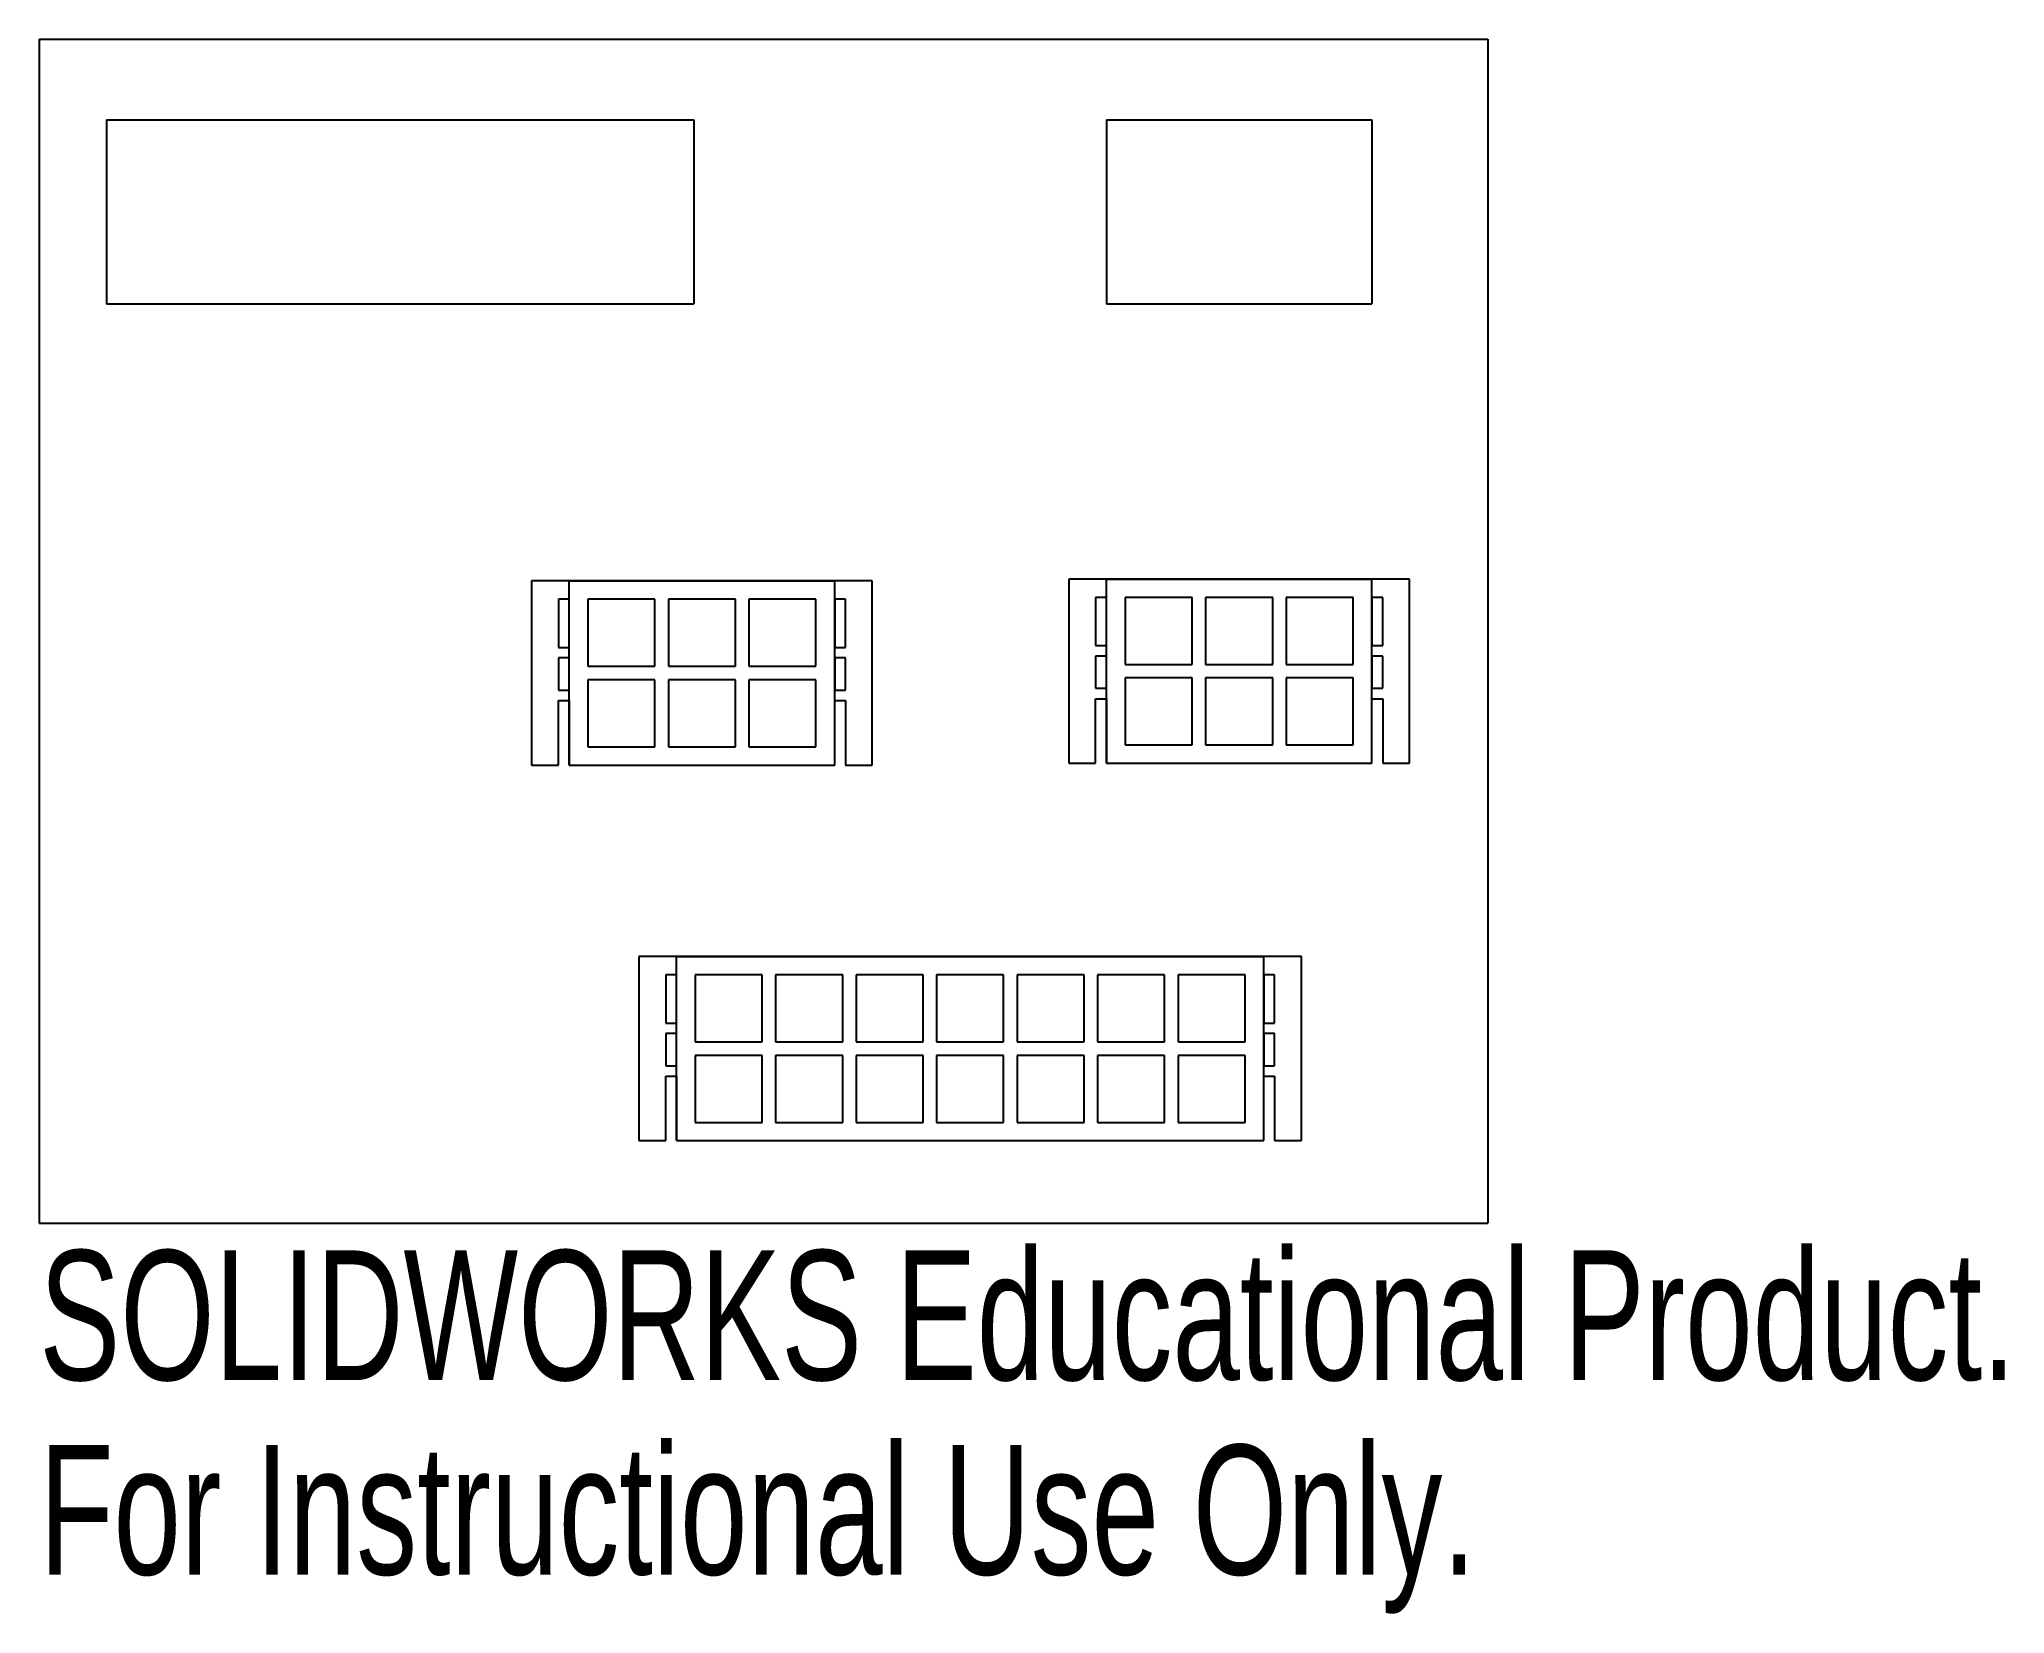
# Model space of a CAD drawing. Header units: millimetres. Extents: x 54.1 to 127.3, y -7.5 to 51.2.
import ezdxf

# ---------------------------------------------------------------- set-up
doc = ezdxf.new("R2010")
doc.units = ezdxf.units.MM
doc.styles.add('SLDTEXTSTYLE0', font='TXT', dxfattribs={"width": 0.7})

msp = doc.modelspace()

# ---------------------------------------------------------------- linework, layer by layer
at = {"color": 7, "linetype": 'Continuous'}
for p, q in [((54.069, 51.218), (108.069, 51.218)), ((54.069, 51.218), (54.069, 7.098)), ((108.069, 51.218), (108.069, 7.098)), ((56.569, 48.218), (78.469, 48.218)), ((56.569, 48.218), (56.569, 41.358)), ((78.469, 48.218), (78.469, 41.358)), ((93.848, 48.218), (103.748, 48.218)), ((93.848, 48.218), (93.848, 41.358)), ((103.748, 48.218), (103.748, 41.358)), ((56.569, 41.358), (78.469, 41.358)), ((93.848, 41.358), (103.748, 41.358)), ((85.119, 31.028), (72.419, 31.028)), ((72.419, 31.028), (72.419, 24.168)), ((73.819, 24.168), (73.819, 31.028)), ((73.819, 31.028), (83.719, 31.028)), ((83.719, 24.168), (83.719, 31.028)), ((85.119, 24.168), (85.119, 31.028)), ((105.148, 31.098), (92.448, 31.098)), ((92.448, 31.098), (92.448, 24.238)), ((93.848, 24.238), (93.848, 31.098)), ((93.848, 31.098), (103.748, 31.098)), ((103.748, 24.238), (103.748, 31.098)), ((105.148, 24.238), (105.148, 31.098)), ((73.419, 30.348), (73.419, 28.548)), ((73.819, 30.348), (73.419, 30.348)), ((73.819, 28.548), (73.819, 30.348)), ((77.019, 30.348), (74.519, 30.348)), ((74.519, 30.348), (74.519, 27.848)), ((77.019, 27.848), (77.019, 30.348)), ((80.019, 30.348), (77.519, 30.348)), ((77.519, 30.348), (77.519, 27.848)), ((80.019, 27.848), (80.019, 30.348)), ((80.519, 30.348), (80.519, 27.848)), ((83.019, 30.348), (80.519, 30.348)), ((83.019, 27.848), (83.019, 30.348)), ((83.719, 30.348), (83.719, 28.548)), ((84.119, 30.348), (83.719, 30.348)), ((84.119, 28.548), (84.119, 30.348)), ((93.848, 30.418), (93.448, 30.418)), ((93.448, 30.418), (93.448, 28.618)), ((93.848, 28.618), (93.848, 30.418)), ((94.548, 30.418), (94.548, 27.918)), ((97.048, 30.418), (94.548, 30.418)), ((97.048, 27.918), (97.048, 30.418)), ((100.048, 30.418), (97.548, 30.418)), ((97.548, 30.418), (97.548, 27.918)), ((100.048, 27.918), (100.048, 30.418)), ((103.048, 30.418), (100.548, 30.418)), ((100.548, 30.418), (100.548, 27.918)), ((103.048, 27.918), (103.048, 30.418)), ((104.148, 30.418), (103.748, 30.418)), ((103.748, 30.418), (103.748, 28.618)), ((104.148, 28.618), (104.148, 30.418)), ((93.448, 28.618), (93.848, 28.618)), ((103.748, 28.618), (104.148, 28.618)), ((73.419, 28.548), (73.819, 28.548)), ((73.819, 28.158), (73.419, 28.158)), ((73.419, 28.158), (73.419, 26.958)), ((73.819, 26.958), (73.819, 28.158)), ((74.519, 27.848), (77.019, 27.848)), ((77.519, 27.848), (80.019, 27.848)), ((80.519, 27.848), (83.019, 27.848)), ((83.719, 28.548), (84.119, 28.548)), ((84.119, 28.158), (83.719, 28.158)), ((83.719, 28.158), (83.719, 26.958)), ((84.119, 26.958), (84.119, 28.158)), ((93.448, 28.228), (93.448, 27.028)), ((93.848, 28.228), (93.448, 28.228)), ((93.848, 27.028), (93.848, 28.228)), ((94.548, 27.918), (97.048, 27.918)), ((97.548, 27.918), (100.048, 27.918)), ((100.548, 27.918), (103.048, 27.918)), ((104.148, 28.228), (103.748, 28.228)), ((103.748, 28.228), (103.748, 27.028)), ((104.148, 27.028), (104.148, 28.228)), ((77.019, 27.348), (74.519, 27.348)), ((74.519, 27.348), (74.519, 24.848)), ((77.019, 24.848), (77.019, 27.348)), ((80.019, 27.348), (77.519, 27.348)), ((77.519, 27.348), (77.519, 24.848)), ((80.019, 24.848), (80.019, 27.348)), ((80.519, 27.348), (80.519, 24.848)), ((83.019, 27.348), (80.519, 27.348)), ((83.019, 24.848), (83.019, 27.348)), ((94.548, 27.418), (94.548, 24.918)), ((97.048, 27.418), (94.548, 27.418)), ((97.048, 24.918), (97.048, 27.418)), ((97.548, 27.418), (97.548, 24.918)), ((100.048, 27.418), (97.548, 27.418)), ((100.048, 24.918), (100.048, 27.418)), ((103.048, 27.418), (100.548, 27.418)), ((100.548, 27.418), (100.548, 24.918)), ((103.048, 24.918), (103.048, 27.418)), ((73.419, 26.958), (73.819, 26.958)), ((73.419, 24.168), (73.419, 26.568)), ((73.419, 26.568), (73.819, 26.568)), ((73.819, 26.568), (73.819, 24.168)), ((83.719, 26.958), (84.119, 26.958)), ((83.719, 24.168), (83.719, 26.568)), ((83.719, 26.568), (84.119, 26.568)), ((84.119, 26.568), (84.119, 24.168)), ((93.448, 27.028), (93.848, 27.028)), ((93.448, 24.238), (93.448, 26.638)), ((93.448, 26.638), (93.848, 26.638)), ((93.848, 26.638), (93.848, 24.238)), ((103.748, 27.028), (104.148, 27.028)), ((103.748, 24.238), (103.748, 26.638)), ((103.748, 26.638), (104.148, 26.638)), ((104.148, 26.638), (104.148, 24.238)), ((94.548, 24.918), (97.048, 24.918)), ((97.548, 24.918), (100.048, 24.918)), ((100.548, 24.918), (103.048, 24.918)), ((74.519, 24.848), (77.019, 24.848)), ((77.519, 24.848), (80.019, 24.848)), ((80.519, 24.848), (83.019, 24.848)), ((92.448, 24.238), (93.448, 24.238)), ((93.848, 24.238), (103.748, 24.238)), ((93.848, 24.238), (103.748, 24.238)), ((104.148, 24.238), (105.148, 24.238)), ((72.419, 24.168), (73.419, 24.168)), ((73.819, 24.168), (83.719, 24.168)), ((73.819, 24.168), (83.719, 24.168)), ((84.119, 24.168), (85.119, 24.168)), ((101.119, 17.028), (76.419, 17.028)), ((76.419, 17.028), (76.419, 10.168)), ((77.819, 10.168), (77.819, 17.028)), ((77.819, 17.028), (99.719, 17.028)), ((99.719, 10.168), (99.719, 17.028)), ((101.119, 10.168), (101.119, 17.028)), ((77.419, 16.348), (77.419, 14.548)), ((77.819, 16.348), (77.419, 16.348)), ((77.819, 14.548), (77.819, 16.348)), ((81.019, 16.348), (78.519, 16.348)), ((78.519, 16.348), (78.519, 13.848)), ((81.019, 13.848), (81.019, 16.348)), ((84.019, 16.348), (81.519, 16.348)), ((81.519, 16.348), (81.519, 13.848)), ((84.019, 13.848), (84.019, 16.348)), ((84.519, 16.348), (84.519, 13.848)), ((87.019, 16.348), (84.519, 16.348)), ((87.019, 13.848), (87.019, 16.348)), ((90.019, 16.348), (87.519, 16.348)), ((87.519, 16.348), (87.519, 13.848)), ((90.019, 13.848), (90.019, 16.348)), ((93.019, 16.348), (90.519, 16.348)), ((90.519, 16.348), (90.519, 13.848)), ((93.019, 13.848), (93.019, 16.348)), ((96.019, 16.348), (93.519, 16.348)), ((93.519, 16.348), (93.519, 13.848)), ((96.019, 13.848), (96.019, 16.348)), ((96.519, 16.348), (96.519, 13.848)), ((99.019, 16.348), (96.519, 16.348)), ((99.019, 13.848), (99.019, 16.348)), ((100.119, 16.348), (99.719, 16.348)), ((99.719, 16.348), (99.719, 14.548)), ((100.119, 14.548), (100.119, 16.348)), ((77.419, 14.548), (77.819, 14.548)), ((77.819, 14.158), (77.419, 14.158)), ((77.419, 14.158), (77.419, 12.958)), ((77.819, 12.958), (77.819, 14.158)), ((99.719, 14.548), (100.119, 14.548)), ((100.119, 14.158), (99.719, 14.158)), ((99.719, 14.158), (99.719, 12.958)), ((100.119, 12.958), (100.119, 14.158)), ((78.519, 13.848), (81.019, 13.848)), ((81.019, 13.348), (78.519, 13.348)), ((78.519, 13.348), (78.519, 10.848)), ((81.019, 10.848), (81.019, 13.348)), ((81.519, 13.848), (84.019, 13.848)), ((84.019, 13.348), (81.519, 13.348)), ((81.519, 13.348), (81.519, 10.848)), ((84.019, 10.848), (84.019, 13.348)), ((84.519, 13.848), (87.019, 13.848)), ((84.519, 13.348), (84.519, 10.848)), ((87.019, 13.348), (84.519, 13.348)), ((87.019, 10.848), (87.019, 13.348)), ((87.519, 13.848), (90.019, 13.848)), ((87.519, 13.348), (87.519, 10.848)), ((90.019, 13.348), (87.519, 13.348)), ((90.019, 10.848), (90.019, 13.348)), ((90.519, 13.848), (93.019, 13.848)), ((93.019, 13.348), (90.519, 13.348)), ((90.519, 13.348), (90.519, 10.848)), ((93.019, 10.848), (93.019, 13.348)), ((93.519, 13.848), (96.019, 13.848)), ((96.019, 13.348), (93.519, 13.348)), ((93.519, 13.348), (93.519, 10.848)), ((96.019, 10.848), (96.019, 13.348)), ((96.519, 13.848), (99.019, 13.848)), ((96.519, 13.348), (96.519, 10.848)), ((99.019, 13.348), (96.519, 13.348)), ((99.019, 10.848), (99.019, 13.348)), ((77.419, 12.958), (77.819, 12.958)), ((77.419, 10.168), (77.419, 12.568)), ((77.419, 12.568), (77.819, 12.568)), ((77.819, 12.568), (77.819, 10.168)), ((99.719, 12.958), (100.119, 12.958)), ((99.719, 10.168), (99.719, 12.568)), ((99.719, 12.568), (100.119, 12.568)), ((100.119, 12.568), (100.119, 10.168)), ((78.519, 10.848), (81.019, 10.848)), ((81.519, 10.848), (84.019, 10.848)), ((84.519, 10.848), (87.019, 10.848)), ((87.519, 10.848), (90.019, 10.848)), ((90.519, 10.848), (93.019, 10.848)), ((93.519, 10.848), (96.019, 10.848)), ((96.519, 10.848), (99.019, 10.848)), ((76.419, 10.168), (77.419, 10.168)), ((77.819, 10.168), (99.719, 10.168)), ((77.819, 10.168), (99.719, 10.168)), ((100.119, 10.168), (101.119, 10.168)), ((54.069, 7.098), (108.069, 7.098))]:
    msp.add_line(p, q, dxfattribs=at)

# ---------------------------------------------------------------- texts
at = {"color": 7, "linetype": 'Continuous', "char_height": 4.83362, "attachment_point": 1, "style": 'SLDTEXTSTYLE0'}
for s, insert in [('SOLIDWORKS Educational Product.', (54.069, 6.079)), ('For Instructional Use Only.', (54.069, -1.172))]:
    msp.add_mtext(s, dxfattribs=dict(at, insert=insert))

doc.saveas('drawing.dxf')
